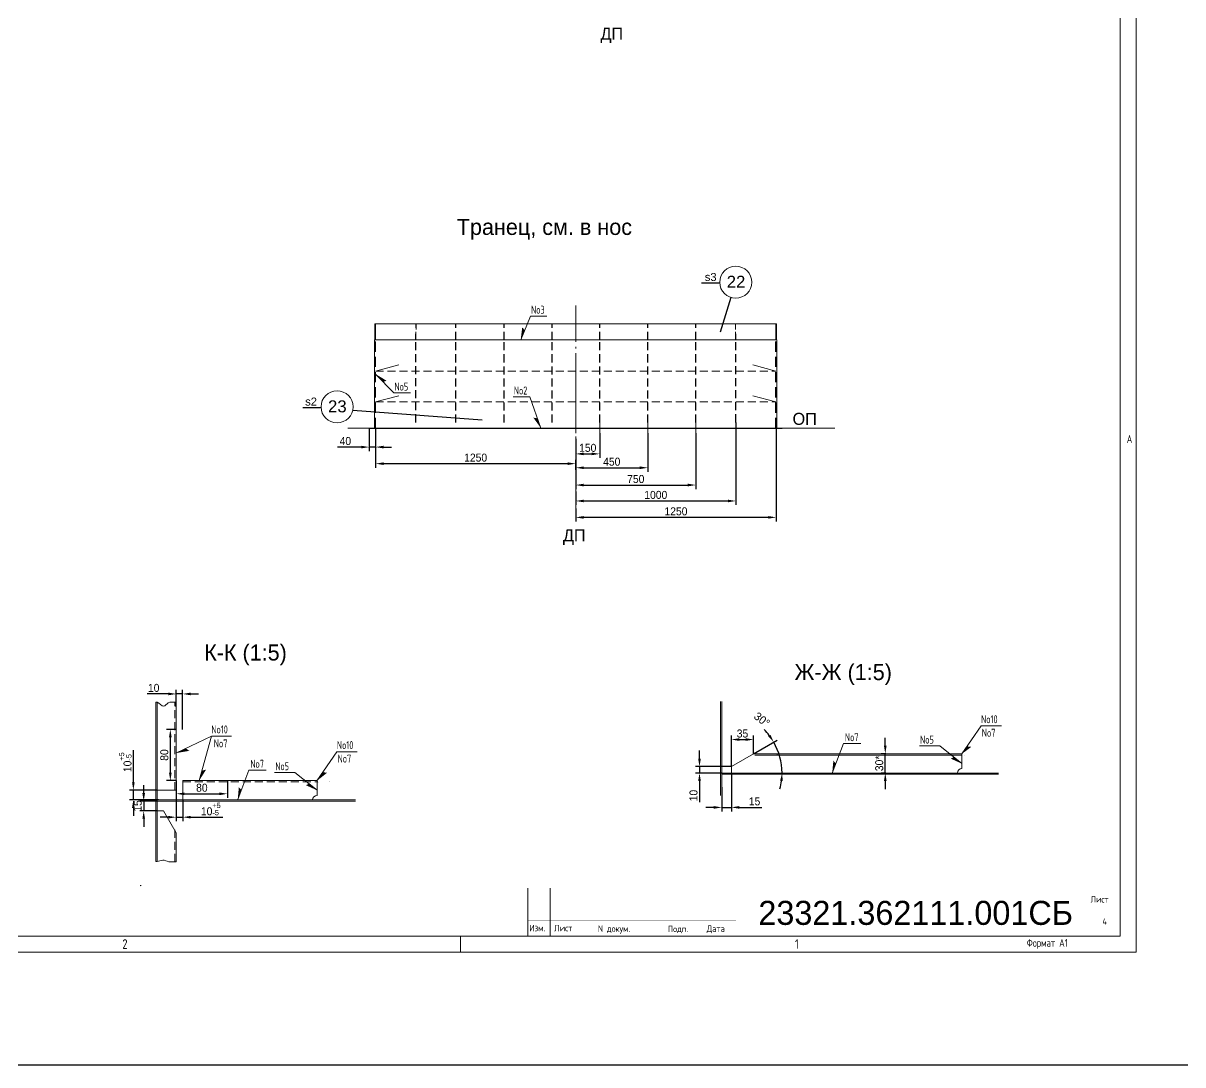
# Model space of a CAD drawing. Header units: millimetres. Extents: x 149544 to 197467, y -3118 to 25363.
# Drawn here: x 178499 to 185742, y -3118 to 3385 of the extents above; entities that cross this region are included whole.
import ezdxf

# ---------------------------------------------------------------- set-up
doc = ezdxf.new("R2010")
doc.units = ezdxf.units.MM
doc.header["$MEASUREMENT"] = 0
for name, pattern in [('K5LT32768', [0]), ('K5LT32769', [0]), ('K5LT32770', [0]), ('K5LT32781', [90, 40, -20, 10, -20]), ('K5LT32784', [95.25, 63.5, -31.75]), ('K5LT32789', [0]), ('K5LT32790', [520, 450, -30, 10, -30]), ('K5LT32791', [0]), ('K5LT32795', [75, 50, -25]), ('K5LT32797', [75, 50, -25])]:
    doc.linetypes.add(name, pattern=pattern)
doc.layers.add('pen_7', color=1, linetype='Continuous')
doc.styles.add('KTEXTSTYLE', font='GOST_AU.SHX', dxfattribs={"width": 0.96, "height": 5})
doc.styles.add('style5', font='arial.ttf', dxfattribs={"height": 3})
doc.dimstyles.new('PB20', dxfattribs={"dimscale": 20, "dimtxt": 2.5, "dimasz": 2.5, "dimexe": 1.25, "dimexo": 0, "dimtad": 1, "dimdec": 0, "dimtxsty": 'Standard', "dimcen": 2.5, "dimclrd": 7, "dimclre": 7, "dimclrt": 4, "dimadec": 0, "dimazin": 0, "dimtfac": 1, "dimtdec": 0, "dimtmove": 0, "dimatfit": 3, "dimfxl": 1.25, "dimarcsym": 0})

# ---------------------------------------------------------------- blocks, each defined once
blk = doc.blocks.new('*D2306')
at = {"color": 7, "lineweight": -2}
for p, q in [((183883.6, -1126.1), (183883.6, -1076.1)), ((183887.7, -1176.1), (183858.6, -1176.1)), ((183883.6, -1296.1), (183883.6, -1176.1)), ((183887.7, -1296.1), (183858.6, -1296.1)), ((183883.6, -1346.1), (183883.6, -1396.1))]:
    blk.add_line(p, q, dxfattribs=at)
at = {"color": 7}
for points in [[(183875.3, -1126.1), (183891.9, -1126.1), (183883.6, -1176.1)], [(183875.3, -1346.1), (183891.9, -1346.1), (183883.6, -1296.1)]]:
    blk.add_solid(points, dxfattribs=at)
at = {"layer": 'Defpoints', "color": 0}
for p in [(183883.6, -1176.1), (183887.7, -1176.1), (183887.7, -1296.1)]:
    blk.add_point(p, dxfattribs=at)
at = {"color": 4, "insert": (183846.1, -1236.1), "char_height": 50, "attachment_point": 5, "rotation": 90}
blk.add_mtext('\\H50.0;\\W0.965;\\Q0;\\H50.0;\\W0.965;\\Q0;\\Q0;30\\H50.0;\\W0.965;\\Q0;\\Q0;*', dxfattribs=at)
blk = doc.blocks.new('*D2319')
at = {"color": 7, "lineweight": -2}
for p, q in [((182922.5, -1296.1), (182922.5, -1535.8)), ((182862.5, -1385.1), (182862.5, -1535.8)), ((182812.5, -1510.8), (182762.5, -1510.8)), ((182862.5, -1510.8), (182922.5, -1510.8)), ((182972.5, -1510.8), (183111.8, -1510.8))]:
    blk.add_line(p, q, dxfattribs=at)
at = {"color": 7}
for points in [[(182812.5, -1502.4), (182812.5, -1519.1), (182862.5, -1510.8)], [(182972.5, -1502.4), (182972.5, -1519.1), (182922.5, -1510.8)]]:
    blk.add_solid(points, dxfattribs=at)
at = {"layer": 'Defpoints', "color": 0}
for p in [(182922.5, -1296.1), (182862.5, -1385.1), (182922.5, -1510.8)]:
    blk.add_point(p, dxfattribs=at)
at = {"color": 4, "insert": (183067.2, -1473.3), "char_height": 50, "attachment_point": 5}
blk.add_mtext('\\H50.0;\\W0.965;\\Q0;\\H50.0;\\W0.965;\\Q0;\\Q0;15', dxfattribs=at)
blk = doc.blocks.new('*D2320')
at = {"color": 7, "lineweight": -2}
for p, q in [((182723.4, -1206.1), (182723.4, -1156.1)), ((182922.5, -1256.1), (182698.4, -1256.1)), ((182862.5, -1296.1), (182698.4, -1296.1)), ((182723.4, -1256.1), (182723.4, -1296.1)), ((182723.4, -1346.1), (182723.4, -1477.4))]:
    blk.add_line(p, q, dxfattribs=at)
at = {"color": 7}
for points in [[(182715, -1206.1), (182731.7, -1206.1), (182723.4, -1256.1)], [(182715, -1346.1), (182731.7, -1346.1), (182723.4, -1296.1)]]:
    blk.add_solid(points, dxfattribs=at)
at = {"layer": 'Defpoints', "color": 0}
for p in [(182723.4, -1296.1), (182862.5, -1296.1), (182922.5, -1256.1)]:
    blk.add_point(p, dxfattribs=at)
at = {"color": 4, "insert": (182685.9, -1436.7), "char_height": 50, "attachment_point": 5, "rotation": 90}
blk.add_mtext('\\H50.0;\\W0.965;\\Q0;\\H50.0;\\W0.965;\\Q0;\\Q0;10', dxfattribs=at)
blk = doc.blocks.new('*D2321')
at = {"color": 7, "lineweight": -2}
blk.add_line((183061.1, -1176.1), (183208.7, -1090.8), dxfattribs=at)
for start, end in [(37.43688, 44.87376), (360, 30), (345.12624, 352.56312)]:
    blk.add_arc((182853.2, -1296.1), 385.5, start, end, dxfattribs=at)
at = {"color": 7}
for points in [[(183166.2, -1057.1), (183152.4, -1066.4), (183187, -1103.3)], [(183227.1, -1345.4), (183243.8, -1346.5), (183238.7, -1296.1)]]:
    blk.add_solid(points, dxfattribs=at)
at = {"layer": 'Defpoints', "color": 0}
for p in [(183061.1, -1176.1), (183232.8, -1229.1), (182853.2, -1296.1), (182853.2, -1296.1), (184590.9, -1296.1)]:
    blk.add_point(p, dxfattribs=at)
at = {"color": 4, "insert": (183113.1, -962.3), "char_height": 50, "attachment_point": 5, "rotation": 322.09296}
blk.add_mtext('30°', dxfattribs=at)
blk = doc.blocks.new('*D2322')
at = {"color": 7, "lineweight": -2}
for p, q in [((182922.5, -1256.1), (182922.5, -1062.2)), ((183061.1, -1176.1), (183061.1, -1062.2)), ((182972.5, -1087.2), (183011.1, -1087.2))]:
    blk.add_line(p, q, dxfattribs=at)
at = {"color": 7}
for points in [[(182972.5, -1078.9), (182972.5, -1095.5), (182922.5, -1087.2)], [(183011.1, -1078.9), (183011.1, -1095.5), (183061.1, -1087.2)]]:
    blk.add_solid(points, dxfattribs=at)
at = {"layer": 'Defpoints', "color": 0}
for p in [(183061.1, -1087.2), (183061.1, -1176.1), (182922.5, -1256.1)]:
    blk.add_point(p, dxfattribs=at)
at = {"color": 4, "insert": (182991.8, -1049.7), "char_height": 50, "attachment_point": 5}
blk.add_mtext('\\H50.0;\\W0.965;\\Q0;\\H50.0;\\W0.965;\\Q0;\\Q0;35', dxfattribs=at)
blk = doc.blocks.new('*D2324')
at = {"color": 7, "lineweight": -2}
for p, q in [((179187.4, -1353.7), (179187.4, -1153.6)), ((179335.1, -1403.7), (179162.4, -1403.7)), ((179187.4, -1463.7), (179187.4, -1403.7)), ((179343.9, -1463.7), (179162.4, -1463.7)), ((179187.4, -1513.7), (179187.4, -1563.7))]:
    blk.add_line(p, q, dxfattribs=at)
at = {"color": 7}
for points in [[(179179, -1353.7), (179195.7, -1353.7), (179187.4, -1403.7)], [(179179, -1513.7), (179195.7, -1513.7), (179187.4, -1463.7)]]:
    blk.add_solid(points, dxfattribs=at)
at = {"layer": 'Defpoints', "color": 0}
for p in [(179335.1, -1403.7), (179187.4, -1463.7), (179343.9, -1463.7)]:
    blk.add_point(p, dxfattribs=at)
at = {"color": 4, "insert": (179137, -1228.5), "char_height": 50, "attachment_point": 5, "rotation": 90}
blk.add_mtext('\\H50.0;\\W0.965;\\Q0;\\H50.0;\\W0.965;\\Q0;\\Q0;10\\H0.65x;\\S+5^ -5;\\H1.5x;', dxfattribs=at)
blk = doc.blocks.new('*D2325')
at = {"color": 7, "lineweight": -2}
for p, q in [((179455.1, -1403.7), (179455.1, -1596.8)), ((179496.2, -1463.7), (179496.2, -1596.8)), ((179405.1, -1571.8), (179355.1, -1571.8)), ((179455.1, -1571.8), (179496.2, -1571.8)), ((179546.2, -1571.8), (179745.9, -1571.8))]:
    blk.add_line(p, q, dxfattribs=at)
at = {"color": 7}
for points in [[(179405.1, -1563.5), (179405.1, -1580.2), (179455.1, -1571.8)], [(179546.2, -1563.5), (179546.2, -1580.2), (179496.2, -1571.8)]]:
    blk.add_solid(points, dxfattribs=at)
at = {"layer": 'Defpoints', "color": 0}
for p in [(179455.1, -1403.7), (179496.2, -1463.7), (179496.2, -1571.8)]:
    blk.add_point(p, dxfattribs=at)
at = {"color": 4, "insert": (179671.1, -1521.4), "char_height": 50, "attachment_point": 5}
blk.add_mtext('\\H50.0;\\W0.965;\\Q0;\\H50.0;\\W0.965;\\Q0;\\Q0;10\\H0.65x;\\S+5^ -5;\\H1.5x;', dxfattribs=at)
blk = doc.blocks.new('*D2326')
at = {"color": 7, "lineweight": -2}
for p, q in [((179455.1, -1023.7), (179393.3, -1023.7)), ((179418.3, -1293.7), (179418.3, -1073.7)), ((179455.1, -1343.7), (179393.3, -1343.7))]:
    blk.add_line(p, q, dxfattribs=at)
at = {"color": 7}
for points in [[(179409.9, -1073.7), (179426.6, -1073.7), (179418.3, -1023.7)], [(179409.9, -1293.7), (179426.6, -1293.7), (179418.3, -1343.7)]]:
    blk.add_solid(points, dxfattribs=at)
at = {"layer": 'Defpoints', "color": 0}
for p in [(179418.3, -1023.7), (179455.1, -1023.7), (179455.1, -1343.7)]:
    blk.add_point(p, dxfattribs=at)
at = {"color": 4, "insert": (179380.8, -1183.7), "char_height": 50, "attachment_point": 5, "rotation": 90}
blk.add_mtext('\\H50.0;\\W0.965;\\Q0;\\H50.0;\\W0.965;\\Q0;\\Q0;80', dxfattribs=at)
blk = doc.blocks.new('*D2327')
at = {"color": 7, "lineweight": -2}
for p, q in [((179455.1, -1343.7), (179455.1, -1450.7)), ((179775.1, -1343.7), (179775.1, -1450.7)), ((179505.1, -1425.7), (179725.1, -1425.7))]:
    blk.add_line(p, q, dxfattribs=at)
at = {"color": 7}
for points in [[(179505.1, -1417.4), (179505.1, -1434.1), (179455.1, -1425.7)], [(179725.1, -1417.4), (179725.1, -1434.1), (179775.1, -1425.7)]]:
    blk.add_solid(points, dxfattribs=at)
at = {"layer": 'Defpoints', "color": 0}
for p in [(179455.1, -1343.7), (179775.1, -1343.7), (179775.1, -1425.7)]:
    blk.add_point(p, dxfattribs=at)
at = {"color": 4, "insert": (179615.1, -1388.2), "char_height": 50, "attachment_point": 5}
blk.add_mtext('\\H50.0;\\W0.965;\\Q0;\\H50.0;\\W0.965;\\Q0;\\Q0;80', dxfattribs=at)
blk = doc.blocks.new('*D2328')
at = {"color": 7, "lineweight": -2}
for p, q in [((179455.1, -882.7), (179455.1, -777.4)), ((179495.1, -1023.7), (179495.1, -777.4)), ((179405.1, -802.4), (179273.8, -802.4)), ((179495.1, -802.4), (179455.1, -802.4)), ((179545.1, -802.4), (179595.1, -802.4))]:
    blk.add_line(p, q, dxfattribs=at)
at = {"color": 7}
for points in [[(179405.1, -794), (179405.1, -810.7), (179455.1, -802.4)], [(179545.1, -794), (179545.1, -810.7), (179495.1, -802.4)]]:
    blk.add_solid(points, dxfattribs=at)
at = {"layer": 'Defpoints', "color": 0}
for p in [(179455.1, -802.4), (179455.1, -882.7), (179495.1, -1023.7)]:
    blk.add_point(p, dxfattribs=at)
at = {"color": 4, "insert": (179314.4, -764.9), "char_height": 50, "attachment_point": 5}
blk.add_mtext('\\H50.0;\\W0.965;\\Q0;\\H50.0;\\W0.965;\\Q0;\\Q0;10', dxfattribs=at)
blk = doc.blocks.new('*D2329')
at = {"color": 7, "lineweight": -2}
for p, q in [((179251.9, -1421.7), (179251.9, -1371.7)), ((179335.1, -1471.7), (179226.9, -1471.7)), ((179251.9, -1471.7), (179251.9, -1531.7)), ((179335.1, -1531.7), (179226.9, -1531.7)), ((179251.9, -1581.7), (179251.9, -1631.7))]:
    blk.add_line(p, q, dxfattribs=at)
at = {"color": 7}
for points in [[(179243.6, -1421.7), (179260.3, -1421.7), (179251.9, -1471.7)], [(179243.6, -1581.7), (179260.3, -1581.7), (179251.9, -1531.7)]]:
    blk.add_solid(points, dxfattribs=at)
at = {"layer": 'Defpoints', "color": 0}
for p in [(179335.1, -1471.7), (179251.9, -1531.7), (179335.1, -1531.7)]:
    blk.add_point(p, dxfattribs=at)
at = {"color": 4, "insert": (179214.4, -1501.7), "char_height": 50, "attachment_point": 5, "rotation": 90}
blk.add_mtext('\\H50.0;\\W0.965;\\Q0;\\H50.0;\\W0.965;\\Q0;\\Q0;15', dxfattribs=at)
blk = doc.blocks.new('*D3217')
at = {"color": 7, "lineweight": -2}
for p, q in [((180700.3, 858), (180700.3, 610.3)), ((181950.3, 596.6), (181950.3, 660.3)), ((181900.3, 635.3), (180750.3, 635.3))]:
    blk.add_line(p, q, dxfattribs=at)
at = {"color": 7}
for points in [[(180750.3, 643.6), (180750.3, 627), (180700.3, 635.3)], [(181900.3, 643.6), (181900.3, 627), (181950.3, 635.3)]]:
    blk.add_solid(points, dxfattribs=at)
at = {"layer": 'Defpoints', "color": 0}
for p in [(180700.3, 858), (180700.3, 635.3), (181950.3, 596.6)]:
    blk.add_point(p, dxfattribs=at)
at = {"color": 4, "insert": (181325.3, 672.8), "char_height": 50, "attachment_point": 5}
blk.add_mtext('\\H50.0;\\W0.965;\\Q0;\\H50.0;\\W0.965;\\Q0;\\Q0;1250', dxfattribs=at)
blk = doc.blocks.new('*D3218')
at = {"color": 7, "lineweight": -2}
for p, q in [((182100.3, 826), (182100.3, 671.4)), ((181950.3, 790.1), (181950.3, 671.4)), ((182000.3, 696.4), (182050.3, 696.4))]:
    blk.add_line(p, q, dxfattribs=at)
at = {"color": 7}
for points in [[(182000.3, 704.7), (182000.3, 688), (181950.3, 696.4)], [(182050.3, 704.7), (182050.3, 688), (182100.3, 696.4)]]:
    blk.add_solid(points, dxfattribs=at)
at = {"layer": 'Defpoints', "color": 0}
for p in [(182100.3, 826), (181950.3, 790.1), (182100.3, 696.4)]:
    blk.add_point(p, dxfattribs=at)
at = {"color": 4, "insert": (182025.3, 733.9), "char_height": 50, "attachment_point": 5}
blk.add_mtext('\\H50.0;\\W0.965;\\Q0;\\H50.0;\\W0.965;\\Q0;\\Q0;150', dxfattribs=at)
blk = doc.blocks.new('*D3219')
at = {"color": 7, "lineweight": -2}
for p, q in [((182400.3, 826), (182400.3, 584.8)), ((181950.3, 685.8), (181950.3, 584.8)), ((182000.3, 609.8), (182350.3, 609.8))]:
    blk.add_line(p, q, dxfattribs=at)
at = {"color": 7}
for points in [[(182000.3, 618.2), (182000.3, 601.5), (181950.3, 609.8)], [(182350.3, 618.2), (182350.3, 601.5), (182400.3, 609.8)]]:
    blk.add_solid(points, dxfattribs=at)
at = {"layer": 'Defpoints', "color": 0}
for p in [(182400.3, 826), (181950.3, 685.8), (182400.3, 609.8)]:
    blk.add_point(p, dxfattribs=at)
at = {"color": 4, "insert": (182175.3, 647.3), "char_height": 50, "attachment_point": 5}
blk.add_mtext('\\H50.0;\\W0.965;\\Q0;\\H50.0;\\W0.965;\\Q0;\\Q0;450', dxfattribs=at)
blk = doc.blocks.new('*D3220')
at = {"color": 7, "lineweight": -2}
for p, q in [((182700.3, 826), (182700.3, 476.9)), ((181950.3, 616.2), (181950.3, 476.9)), ((182000.3, 501.9), (182650.3, 501.9))]:
    blk.add_line(p, q, dxfattribs=at)
at = {"color": 7}
for points in [[(182000.3, 510.2), (182000.3, 493.5), (181950.3, 501.9)], [(182650.3, 510.2), (182650.3, 493.5), (182700.3, 501.9)]]:
    blk.add_solid(points, dxfattribs=at)
at = {"layer": 'Defpoints', "color": 0}
for p in [(182700.3, 826), (181950.3, 616.2), (182700.3, 501.9)]:
    blk.add_point(p, dxfattribs=at)
at = {"color": 4, "insert": (182325.3, 539.4), "char_height": 50, "attachment_point": 5}
blk.add_mtext('\\H50.0;\\W0.965;\\Q0;\\H50.0;\\W0.965;\\Q0;\\Q0;750', dxfattribs=at)
blk = doc.blocks.new('*D3221')
at = {"color": 7, "lineweight": -2}
for p, q in [((182950.3, 893.4), (182950.3, 377.4)), ((181950.3, 461.8), (181950.3, 377.4)), ((182000.3, 402.4), (182900.3, 402.4))]:
    blk.add_line(p, q, dxfattribs=at)
at = {"color": 7}
for points in [[(182000.3, 410.8), (182000.3, 394.1), (181950.3, 402.4)], [(182900.3, 410.8), (182900.3, 394.1), (182950.3, 402.4)]]:
    blk.add_solid(points, dxfattribs=at)
at = {"layer": 'Defpoints', "color": 0}
for p in [(182950.3, 893.4), (181950.3, 461.8), (182950.3, 402.4)]:
    blk.add_point(p, dxfattribs=at)
at = {"color": 4, "insert": (182450.3, 439.9), "char_height": 50, "attachment_point": 5}
blk.add_mtext('\\H50.0;\\W0.965;\\Q0;\\H50.0;\\W0.965;\\Q0;\\Q0;1000', dxfattribs=at)
blk = doc.blocks.new('*D3222')
at = {"color": 7, "lineweight": -2}
for p, q in [((183202.3, 858), (183202.3, 275)), ((181950.3, 355), (181950.3, 275)), ((183152.3, 300), (182000.3, 300))]:
    blk.add_line(p, q, dxfattribs=at)
at = {"color": 7}
for points in [[(182000.3, 308.3), (182000.3, 291.7), (181950.3, 300)], [(183152.3, 308.3), (183152.3, 291.7), (183202.3, 300)]]:
    blk.add_solid(points, dxfattribs=at)
at = {"layer": 'Defpoints', "color": 0}
for p in [(183202.3, 858), (181950.3, 355), (181950.3, 300)]:
    blk.add_point(p, dxfattribs=at)
at = {"color": 4, "insert": (182576.3, 337.5), "char_height": 50, "attachment_point": 5}
blk.add_mtext('\\H50.0;\\W0.965;\\Q0;\\Q0;1250\\H50.0;\\W0.965;\\Q0;', dxfattribs=at)
blk = doc.blocks.new('*D3230')
at = {"color": 7, "lineweight": -2}
for p, q in [((180660.3, 855), (180660.3, 713.9)), ((180700.3, 818.2), (180700.3, 713.9)), ((180610.3, 738.9), (180462.9, 738.9)), ((180700.3, 738.9), (180660.3, 738.9)), ((180750.3, 738.9), (180800.3, 738.9))]:
    blk.add_line(p, q, dxfattribs=at)
at = {"color": 7}
for points in [[(180610.3, 747.3), (180610.3, 730.6), (180660.3, 738.9)], [(180750.3, 747.3), (180750.3, 730.6), (180700.3, 738.9)]]:
    blk.add_solid(points, dxfattribs=at)
at = {"layer": 'Defpoints', "color": 0}
for p in [(180660.3, 855), (180700.3, 818.2), (180660.3, 738.9)]:
    blk.add_point(p, dxfattribs=at)
at = {"color": 4, "insert": (180511.6, 776.4), "char_height": 50, "attachment_point": 5}
blk.add_mtext('\\H50.0;\\W0.965;\\Q0;\\H50.0;\\W0.965;\\Q0;\\Q0;40', dxfattribs=at)

msp = doc.modelspace()

# ---------------------------------------------------------------- hatches: boundary and pattern name
for points in [[(181631.4, 1469.1), (181616.2, 1485.9), (181606.5, 1409.1)], [(180747.4, 1145.9), (180768.9, 1153), (180702.6, 1192.9)], [(181710.9, 918), (181685.5, 922.7), (181732.2, 858)], [(179515.1, -1142.2), (179536.8, -1157.7), (179457.2, -1171)], [(184394.2, -1129.9), (184420.8, -1132.9), (184362.5, -1176.1)], [(183575.2, -1235.4), (183559.4, -1219), (183552.3, -1296.1)], [(184312.5, -1196.3), (184291.9, -1206), (184362.5, -1237.6)], [(179615.3, -1281.3), (179641.3, -1275.3), (179598.4, -1343.7)], [(180370.7, -1291.3), (180397.3, -1294.3), (180334.1, -1344.5)], [(180285.1, -1362.4), (180264.5, -1372), (180335.1, -1403.7)], [(179861.9, -1401.4), (179846.1, -1385.1), (179839, -1462.1)]]:
    msp.add_hatch(color=0).paths.add_polyline_path(points)

# ---------------------------------------------------------------- linework, layer by layer
at = {"color": 7, "linetype": 'K5LT32768', "lineweight": 18}
for p, q in [((185451.3, -2414.8), (185451.3, 9465.2)), ((181231.3, -2314.8), (181231.3, -2414.8)), ((168631.3, -2414.8), (185451.3, -2414.8))]:
    msp.add_line(p, q, dxfattribs=at)
at = {"color": 1, "linetype": 'K5LT32769', "lineweight": 18, "true_color": 0xff0000}
for p, q in [((185351.3, -2314.8), (185351.3, 9365.2)), ((181651.3, -2014.8), (181651.3, -2314.8)), ((181791.3, -2014.8), (181791.3, -2314.8)), ((169031.3, -2314.8), (185351.3, -2314.8))]:
    msp.add_line(p, q, dxfattribs=at)
for p, q in [((182736.4, 1764.3), (182847.1, 1764.3)), ((180246.4, 986.5), (180357.1, 986.5))]:
    msp.add_line(p, q)
at = {"color": 7}
for p, q in [((182919.8, 1672.7), (182852.3, 1456.8)), ((180557.4, 969.7), (181366.1, 908))]:
    msp.add_line(p, q, dxfattribs=at)
at = {"color": 0, "linetype": 'K5LT32790', "lineweight": 18}
msp.add_line((181950.3, 355), (181950.3, 1623), dxfattribs=at)
at = {"color": 0, "linetype": 'K5LT32768', "lineweight": 18}
for p, q in [((181667.2, 1557.3), (181606.5, 1409.1)), ((181770.6, 1557.3), (181667, 1557.3)), ((180813.7, 1077.5), (180702.6, 1192.9)), ((180917.3, 1077.5), (180813.7, 1077.5)), ((181663, 1053.1), (181559.4, 1053.1)), ((181663, 1053.1), (181732.2, 858)), ((181950.3, 826), (181950.3, 890)), ((182100.3, 826), (182100.3, 890)), ((182400.3, 826), (182400.3, 890)), ((182700.3, 826), (182700.3, 890)), ((180527.7, 858), (183568.2, 858)), ((184482.2, -1002), (184362.5, -1176.1)), ((184609, -1002), (184482.2, -1002)), ((179674.4, -1065.6), (179457.2, -1171)), ((179674.4, -1065.6), (179598.4, -1343.7)), ((179801.3, -1065.6), (179674.4, -1065.6)), ((183622.7, -1111.6), (183552.3, -1296.1)), ((183730.5, -1111.6), (183622.7, -1111.6)), ((184223.5, -1126.7), (184096.7, -1126.7)), ((184223.5, -1126.7), (184362.5, -1237.6)), ((180458.6, -1163.3), (180334.1, -1344.5)), ((180585.5, -1163.3), (180458.6, -1163.3)), ((179909.5, -1277.7), (179839, -1462.1)), ((180017.3, -1277.7), (179909.5, -1277.7)), ((180196.1, -1292.8), (180069.3, -1292.8)), ((180196.1, -1292.8), (180335.1, -1403.7))]:
    msp.add_line(p, q, dxfattribs=at)
at = {"color": 0, "linetype": 'K5LT32781', "lineweight": 18}
msp.add_line((180696.3, 1508), (183204.3, 1508), dxfattribs=at)
at = {"color": 0, "linetype": 'K5LT32769', "lineweight": 18}
for p, q in [((183204.3, 1508), (180696.3, 1508)), ((180696.3, 1508), (180696.3, 1409.4)), ((180700.3, 1408), (180700.3, 1508)), ((180700.3, 1408), (180700.3, 1508)), ((180700.3, 1508), (180700.3, 1409.4)), ((183200.3, 1408), (183200.3, 1508)), ((183200.3, 1408), (183200.3, 1508)), ((183200.3, 1508), (183200.3, 1409.4)), ((183204.3, 1508), (183204.3, 1409.4)), ((180693.3, 858), (180693.3, 1408)), ((181950.3, 1408), (180698.3, 1408)), ((181950.3, 1408), (183200.3, 1408)), ((183207.3, 858), (183207.3, 1408)), ((180700.3, 1212.6), (180845.2, 1251.4)), ((183200.3, 1212.6), (183055.4, 1251.4)), ((180700.3, 1020.8), (180845.2, 1059.7)), ((183200.3, 1020.8), (183055.4, 1059.7)), ((180660.3, 855), (183240.3, 855)), ((179455.1, -1403.7), (179455.1, -854.5)), ((182922.5, -1256.1), (183061.1, -1176.1)), ((183061.1, -1176.1), (184362.5, -1176.1)), ((183067.9, -1184.1), (184362.5, -1184.1)), ((183207.4, -1176.1), (183207.4, -1184.1)), ((184362.5, -1268.1), (184362.5, -1176.1)), ((182922.5, -1256.1), (182922.5, -1296.1)), ((179496.2, -1343.7), (180335.1, -1343.7)), ((179496.2, -1463.7), (179496.2, -1343.7)), ((180335.1, -1435.7), (180335.1, -1343.7)), ((179335.1, -1403.7), (179455.1, -1403.7)), ((179335.1, -1531.7), (179375.1, -1531.7)), ((179375.1, -1531.7), (179455.1, -1670.3)), ((179455.1, -1850.5), (179455.1, -1670.3))]:
    msp.add_line(p, q, dxfattribs=at)
at = {"color": 0, "linetype": 'K5LT32795', "lineweight": 18}
for p, q in [((180952.3, 1408), (180952.3, 1508)), ((180953.3, 1508.4), (180953.3, 1473.4)), ((180953.3, 1508.4), (180953.3, 1473.4)), ((181200.3, 1408), (181200.3, 1508)), ((181200.3, 1408), (181200.3, 1508)), ((181202.3, 1407.6), (181202.3, 1507.6)), ((181500.3, 1408), (181500.3, 1508)), ((181502.3, 1407.6), (181502.3, 1507.6)), ((181800.3, 1408), (181800.3, 1508)), ((181802.3, 1407.6), (181802.3, 1507.6)), ((182098.3, 1407.6), (182098.3, 1507.6)), ((182100.3, 1408), (182100.3, 1508)), ((182100.3, 1408), (182100.3, 1508)), ((182398.3, 1407.6), (182398.3, 1507.6)), ((182400.3, 1408), (182400.3, 1508)), ((182400.3, 1408), (182400.3, 1508)), ((182698.3, 1407.6), (182698.3, 1507.6)), ((182700.3, 1408), (182700.3, 1508)), ((182700.3, 1408), (182700.3, 1508)), ((182700.3, 1408), (182700.3, 1508)), ((182947.3, 1508.4), (182947.3, 1473.4)), ((182947.3, 1508.4), (182947.3, 1473.4)), ((182948.3, 1408), (182948.3, 1508)), ((180950.3, 1408), (180950.3, 1445)), ((180950.3, 893.4), (180950.3, 1408)), ((180952.3, 893.4), (180952.3, 1408)), ((181200.3, 893), (181200.3, 1407.6)), ((181202.3, 893), (181202.3, 1407.6)), ((181500.3, 893), (181500.3, 1407.6)), ((181502.3, 893), (181502.3, 1407.6)), ((181800.3, 893), (181800.3, 1407.6)), ((181802.3, 893), (181802.3, 1407.6)), ((182098.3, 893), (182098.3, 1407.6)), ((182100.3, 893), (182100.3, 1407.6)), ((182398.3, 893), (182398.3, 1407.6)), ((182400.3, 893), (182400.3, 1407.6)), ((182698.3, 893), (182698.3, 1407.6)), ((182700.3, 893), (182700.3, 1407.6)), ((182948.3, 893.4), (182948.3, 1408)), ((182950.3, 1408), (182950.3, 1445)), ((182950.3, 893.4), (182950.3, 1408)), ((180700.3, 1212.6), (183200.3, 1212.6)), ((180700.3, 1020.8), (183200.3, 1020.8)), ((179447.1, -1403.7), (179447.1, -854.5)), ((179496.2, -1351.7), (180339.8, -1351.7)), ((179447.1, -1850.4), (179447.1, -1644.9))]:
    msp.add_line(p, q, dxfattribs=at)
at = {"color": 0, "linetype": 'K5LT32784'}
for p, q in [((180700.3, 858), (180700.3, 1408)), ((183200.3, 858), (183200.3, 1408))]:
    msp.add_line(p, q, dxfattribs=at)
at = {"color": 0, "linetype": 'K5LT32797', "lineweight": 18}
for p, q in [((181200.3, 1408.3), (181200.3, 1423.3)), ((181200.3, 1407.6), (181200.3, 1408.3)), ((181202.3, 1408.3), (181202.3, 1423.3)), ((181202.3, 1407.6), (181202.3, 1408.3)), ((181500.3, 1407.6), (181500.3, 1444.7)), ((181502.3, 1407.6), (181502.3, 1444.7)), ((181800.3, 1407.6), (181800.3, 1444.7)), ((181802.3, 1407.6), (181802.3, 1444.7)), ((182098.3, 1407.6), (182098.3, 1444.7)), ((182100.3, 1407.6), (182100.3, 1444.7)), ((182398.3, 1407.6), (182398.3, 1444.7)), ((182400.3, 1407.6), (182400.3, 1444.7)), ((182698.3, 1407.6), (182698.3, 1444.7)), ((182700.3, 1407.6), (182700.3, 1444.7)), ((180660.3, 858), (183240.3, 858))]:
    msp.add_line(p, q, dxfattribs=at)
at = {"color": 0, "linetype": 'K5LT32791', "lineweight": 18}
for p, q in [((179327.1, -1848.3), (179327.1, -854.5)), ((179335.1, -1848.4), (179335.1, -854.5)), ((179335.1, -1848.4), (179335.1, -854.5)), ((182854.5, -1436.3), (182854.5, -849.6)), ((182862.5, -1436.3), (182862.5, -849.6)), ((182862.5, -1296.1), (184590.9, -1296.1)), ((182862.5, -1304.1), (184590.9, -1304.1)), ((179335.1, -1463.7), (180574.4, -1463.7)), ((179335.1, -1471.7), (180574.4, -1471.7))]:
    msp.add_line(p, q, dxfattribs=at)
at = {"color": 2}
msp.add_lwpolyline([(149543.6, -3117.8), (187950.5, -3117.8), (187950.5, 23758.3), (149543.6, 23758.3)], close=True, dxfattribs=at)
at = {"color": 0, "linetype": 'K5LT32789', "const_width": 0.18}
for points in [[(180683.2, 766.3), (180683.2, 821.2), (180700.3, 821.2), (180700.3, 766.3)], [(182083.2, 776.4), (182083.2, 831.4), (182100.3, 831.4), (182100.3, 776.4)], [(182383.2, 776.4), (182383.2, 831.4), (182400.3, 831.4), (182400.3, 776.4)], [(182683.2, 773.1), (182683.2, 828.1), (182700.3, 828.1), (182700.3, 773.1)], [(182933.2, 769.4), (182933.2, 824.4), (182950.3, 824.4), (182950.3, 769.4)], [(183219.4, 766.3), (183219.4, 821.2), (183202.3, 821.2), (183202.3, 766.3)]]:
    msp.add_lwpolyline(points, close=True, dxfattribs=at)
at = {"color": 0, "linetype": 'K5LT32769', "const_width": 0.18}
msp.add_lwpolyline([(179455.1, -1343.7), (179455.1, -1023.7), (179495.1, -1023.7), (179775.1, -1303.7), (179775.1, -1343.7), (179455.1, -1343.7)], dxfattribs=at)
at = {"color": 0, "linetype": 'K5LT32791', "const_width": 0.18}
for points in [[(184362.5, -1296.1), (184366.5, -1296.1), (184369.3, -1294.9), (184370.5, -1292.1), (184370.5, -1192.1), (184371.6, -1188.1), (184374.5, -1185.1), (184378.5, -1184.1), (184438.5, -1184.1), (184441.3, -1182.9), (184442.5, -1180.1), (184442.5, -1176.1), (184362.5, -1176.1), (184362.5, -1296.1)], [(180335.1, -1463.7), (180339.1, -1463.7), (180341.9, -1462.5), (180343.1, -1459.7), (180343.1, -1359.7), (180344.2, -1355.7), (180347.1, -1352.8), (180351.1, -1351.7), (180411.1, -1351.7), (180413.9, -1350.5), (180415.1, -1347.7), (180415.1, -1343.7), (180335.1, -1343.7), (180335.1, -1463.7)]]:
    msp.add_lwpolyline(points, dxfattribs=at)
at = {"color": 0, "linetype": 'Continuous'}
msp.add_lwpolyline([(179231.7, -1998.7), (179233.5, -2000.3), (179234.1, -1997.8), (179233.3, -1997.1)], dxfattribs=at)
at = {"color": 1, "linetype": 'K5LT32770', "true_color": 0xff0000, "const_width": 0.18}
for points in [[(185351.3, -2014.8), (181651.3, -2014.8)], [(181991.3, -2314.8), (181991.3, -2014.8)], [(182451.3, -2314.8), (182451.3, -2014.8)], [(182751.3, -2314.8), (182751.3, -2014.8)], [(182951.3, -2314.8), (182951.3, -2014.8)], [(185151.3, -2314.8), (185151.3, -2014.8)], [(182951.3, -2114.8), (181651.3, -2114.8)], [(185351.3, -2154.8), (185151.3, -2154.8)], [(182951.3, -2214.8), (181651.3, -2214.8)]]:
    msp.add_lwpolyline(points, dxfattribs=at)
at = {"color": 0, "linetype": 'K5LT32768', "lineweight": 18}
for centre in [(182949.6, 1768.1), (180459.6, 990.3)]:
    msp.add_circle(centre, 100, dxfattribs=at)
at = {"color": 0, "linetype": 'K5LT32769', "lineweight": 18}
for centre in [(184362.5, -1296.1), (180335.1, -1463.7)]:
    msp.add_arc(centre, 28, 90, 180, dxfattribs=at)
at = {"color": 0, "linetype": 'K5LT32768', "lineweight": 18}
for points, knots in [([(179327.1, -854.5), (179329.8, -854.3), (179348.5, -852.9), (179373.5, -897.7), (179404.8, -847.2), (179435.9, -854.8), (179452.4, -854.5), (179455.1, -854.5)], [0, 0, 0, 0, 8, 55.69969, 92.286996, 134.060142, 142.060142, 142.060142, 142.060142, 142.060142]), ([(179327.1, -1848.3), (179329.8, -1848.4), (179344.7, -1849.2), (179371.7, -1832.7), (179408.2, -1854), (179437.1, -1850), (179452.4, -1850.4), (179455.1, -1850.5)], [0, 0, 0, 0, 8.001239, 44.653556, 84.048333, 122.156198, 130.157437, 130.157437, 130.157437, 130.157437])]:
    msp.add_open_spline(points, degree=3, knots=knots, dxfattribs=at)

# ---------------------------------------------------------------- texts
at = {"color": 0, "char_height": 2.5, "attachment_point": 1, "style": 'KTEXTSTYLE'}
for s, insert in [('\\H3.5;\\W0.965;\\Q15;\\Q0;\\W0.765;\\H50.00;{\\c16711935;No3}', (181671.4, 1621.3)), ('\\H3.5;\\W0.965;\\Q15;\\Q0;\\W0.765;\\H50.00;{\\c16711935;No5}', (180818.2, 1141.5)), ('\\H3.5;\\W0.965;\\Q15;\\Q0;\\W0.765;\\H50.00;{\\c16711935;No2}', (181563.9, 1117.1)), ('\\H3.5;\\W0.965;\\Q15;\\Q0;\\W0.765;\\H50.00;{\\c16711935;No10}', (184482.2, -935.3)), ('\\H3.5;\\W0.965;\\Q15;\\Q0;\\W0.765;\\H50.00;{\\c16711935;No10}', (179674.4, -998.9)), ('\\H3.5;\\W0.965;\\Q15;\\Q0;\\W0.765;\\H50.00;{\\c16711935;No7}', (179689.9, -1086.2)), ('\\H3.5;\\W0.965;\\Q15;\\Q0;\\W0.765;\\H50.00;{\\c16711935;No7}', (183631.4, -1047.6)), ('\\H3.5;\\W0.965;\\Q15;\\Q0;\\W0.765;\\H50.00;{\\c16711935;No5}', (184101.1, -1062.7)), ('\\H3.5;\\W0.965;\\Q15;\\Q0;\\W0.765;\\H50.00;{\\c16711935;No7}', (184486.6, -1019.8)), ('\\H3.5;\\W0.965;\\Q15;\\Q0;\\W0.765;\\H50.00;{\\c16711935;No10}', (180458.6, -1096.6)), ('\\H3.5;\\W0.965;\\Q15;\\Q0;\\W0.765;\\H50.00;{\\c16711935;No7}', (179918.1, -1213.7)), ('\\H3.5;\\W0.965;\\Q15;\\Q0;\\W0.765;\\H50.00;{\\c16711935;No5}', (180073.7, -1228.7)), ('\\H3.5;\\W0.965;\\Q15;\\Q0;\\W0.765;\\H50.00;{\\c16711935;No7}', (180463.1, -1181.1))]:
    msp.add_mtext(s, dxfattribs=dict(at, insert=insert))
at = {"color": 7, "char_height": 2.5, "attachment_point": 1, "style": 'KTEXTSTYLE'}
for s, insert in [('\\H3.5;\\W0.965;\\Q15;\\Q0;\\H50.00;{\\c16711935;A}', (185391.4, 813.7)), ('\\H3.5;\\W0.965;\\Q15;\\Q0;\\H40.00;{\\c16711935;Лист}', (185165.6, -2064.8)), ('\\H3.5;\\W0.965;\\Q15;\\Q0;\\H40.00;{\\c16711935;Изм.}', (181660.6, -2244.1)), ('\\H3.5;\\W0.965;\\Q15;\\Q0;\\H40.00;{\\c16711935;Лист}', (181816, -2244.1)), ('\\H3.5;\\W0.965;\\Q15;\\Q0;\\H40.00;{\\c16711935;4}', (185240, -2202.9)), ('\\H3.5;\\W0.965;\\Q15;\\Q0;\\H40.00;{\\c16711935;N докум.}', (182088.7, -2247.9)), ('\\H3.5;\\W0.965;\\Q15;\\Q0;\\H40.00;{\\c16711935;Подп.}', (182525.6, -2249.7)), ('\\H3.5;\\W0.965;\\Q15;\\Q0;\\H40.00;{\\c16711935;Дата}', (182768.6, -2247.9)), ('\\H3.5;\\W0.965;\\Q15;\\Q0;\\H60.00;{\\c16711935;2}', (179118.8, -2333.8)), ('\\H3.5;\\W0.965;\\Q15;\\Q0;\\H60.00;{\\c16711935;1}', (183319.8, -2333.6)), ('\\H3.5;\\W0.965;\\Q15;\\Q0;\\H48.00;{\\c16711935;Формат А1}', (184767.1, -2332.9))]:
    msp.add_mtext(s, dxfattribs=dict(at, insert=insert))
at = {"layer": 'pen_7', "color": 0, "style": 'style5', "width": 0.965}
for s, height, p in [('ДП', 75, (182105, 3282.5)), ('Транец, см. в нос', 100, (181207.3, 2063.3)), ('ОП', 75, (183304.6, 877.7)), ('ДП', 75, (181870.8, 149.7)), ('К-К (1:5)', 100, (179629.4, -593.6)), ('Ж-Ж (1:5)', 100, (183316.8, -715.9)), ('23321.362111.001СБ', 150, (183090.8, -2244.2))]:
    msp.add_text(s, height=height, dxfattribs=at).set_placement(p)
at = {"layer": 'pen_7', "color": 0, "style": 'style5'}
for s, p in [('s3', (182756.3, 1775.8)), ('s2', (180260.3, 998))]:
    msp.add_text(s, height=50, dxfattribs=at).set_placement(p)
at = {"layer": 'pen_7', "color": 2, "style": 'style5'}
for s, p in [('22', (182893.1, 1733.6)), ('23', (180403.1, 955.8))]:
    msp.add_text(s, height=75, dxfattribs=at).set_placement(p)

# ---------------------------------------------------------------- dimensions: what is measured, and where the dimension line sits
at = {"color": 0}
for base, p1, p2, text, picture, middle in [((182950.3, 402.4), (181950.3, 461.8), (182950.3, 893.4), '\\H50.0;\\W0.965;\\Q0;\\H50.0;\\W0.965;\\Q0;\\Q0;1000', '*D3221', (182450.3, 402.4)), ((180660.3, 738.9), (180700.3, 818.2), (180660.3, 855), '\\H50.0;\\W0.965;\\Q0;\\H50.0;\\W0.965;\\Q0;\\Q0;40', '*D3230', (180511.6, 738.9)), ((180700.3, 635.3), (181950.3, 596.6), (180700.3, 858), '\\H50.0;\\W0.965;\\Q0;\\H50.0;\\W0.965;\\Q0;\\Q0;1250', '*D3217', (181325.3, 635.3)), ((181950.3, 300), (183202.3, 858), (181950.3, 355), '\\H50.0;\\W0.965;\\Q0;\\Q0;1250\\H50.0;\\W0.965;\\Q0;', '*D3222', (182576.3, 300)), ((182100.3, 696.4), (181950.3, 790.1), (182100.3, 826), '\\H50.0;\\W0.965;\\Q0;\\H50.0;\\W0.965;\\Q0;\\Q0;150', '*D3218', (182025.3, 696.4)), ((182400.3, 609.8), (181950.3, 685.8), (182400.3, 826), '\\H50.0;\\W0.965;\\Q0;\\H50.0;\\W0.965;\\Q0;\\Q0;450', '*D3219', (182175.3, 609.8)), ((182700.3, 501.9), (181950.3, 616.2), (182700.3, 826), '\\H50.0;\\W0.965;\\Q0;\\H50.0;\\W0.965;\\Q0;\\Q0;750', '*D3220', (182325.3, 501.9)), ((179455.1, -802.4), (179495.1, -1023.7), (179455.1, -882.7), '\\H50.0;\\W0.965;\\Q0;\\H50.0;\\W0.965;\\Q0;\\Q0;10', '*D2328', (179314.4, -802.4)), ((183061.1, -1087.2), (182922.5, -1256.1), (183061.1, -1176.1), '\\H50.0;\\W0.965;\\Q0;\\H50.0;\\W0.965;\\Q0;\\Q0;35', '*D2322', (182991.8, -1087.2)), ((182922.5, -1510.8), (182862.5, -1385.1), (182922.5, -1296.1), '\\H50.0;\\W0.965;\\Q0;\\H50.0;\\W0.965;\\Q0;\\Q0;15', '*D2319', (183067.2, -1510.8)), ((179775.1, -1425.7), (179455.1, -1343.7), (179775.1, -1343.7), '\\H50.0;\\W0.965;\\Q0;\\H50.0;\\W0.965;\\Q0;\\Q0;80', '*D2327', (179615.1, -1425.7)), ((179496.2, -1571.8), (179455.1, -1403.7), (179496.2, -1463.7), '\\H50.0;\\W0.965;\\Q0;\\H50.0;\\W0.965;\\Q0;\\Q0;10\\H0.65x;\\S+5^ -5;\\H1.5x;', '*D2325', (179671.1, -1571.8))]:
    dim = msp.add_linear_dim(base=base, p1=p1, p2=p2, text=text, dimstyle='PB20', dxfattribs=at)
    dim.commit()
    dim.dimension.update_dxf_attribs({"geometry": picture, "text_midpoint": middle, "dimtype": 160})
dim = msp.add_angular_dim_2l(base=(183232.8, -1229.1), line1=((182853.2, -1296.1), (184590.9, -1296.1)), line2=((182853.2, -1296.1), (183061.1, -1176.1)), dimstyle='PB20', dxfattribs=at)
dim.commit()
dim.dimension.update_dxf_attribs({"geometry": '*D2321', "text_midpoint": (183090, -991.9), "dimtype": 162})
for base, p1, p2, text, picture, middle in [((179418.3, -1023.7), (179455.1, -1343.7), (179455.1, -1023.7), '\\H50.0;\\W0.965;\\Q0;\\H50.0;\\W0.965;\\Q0;\\Q0;80', '*D2326', (179418.3, -1183.7)), ((183883.6, -1176.1), (183887.7, -1296.1), (183887.7, -1176.1), '\\H50.0;\\W0.965;\\Q0;\\H50.0;\\W0.965;\\Q0;\\Q0;30\\H50.0;\\W0.965;\\Q0;\\Q0;*', '*D2306', (183883.6, -1236.1)), ((179187.4, -1463.7), (179335.1, -1403.7), (179343.9, -1463.7), '\\H50.0;\\W0.965;\\Q0;\\H50.0;\\W0.965;\\Q0;\\Q0;10\\H0.65x;\\S+5^ -5;\\H1.5x;', '*D2324', (179187.4, -1228.5)), ((182723.4, -1296.1), (182922.5, -1256.1), (182862.5, -1296.1), '\\H50.0;\\W0.965;\\Q0;\\H50.0;\\W0.965;\\Q0;\\Q0;10', '*D2320', (182723.4, -1436.7)), ((179251.9, -1531.7), (179335.1, -1471.7), (179335.1, -1531.7), '\\H50.0;\\W0.965;\\Q0;\\H50.0;\\W0.965;\\Q0;\\Q0;15', '*D2329', (179251.9, -1501.7))]:
    dim = msp.add_linear_dim(base=base, p1=p1, p2=p2, angle=90, text=text, dimstyle='PB20', dxfattribs=at)
    dim.commit()
    dim.dimension.update_dxf_attribs({"geometry": picture, "text_midpoint": middle, "dimtype": 160})

doc.saveas('drawing.dxf')
